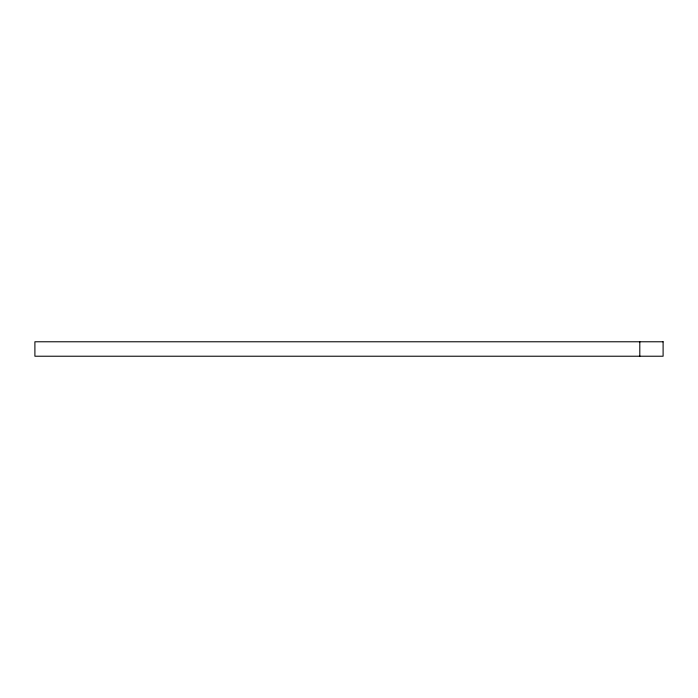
<?xml version="1.0" encoding="UTF-8"?>
<svg xmlns="http://www.w3.org/2000/svg" width="698" height="698" viewBox="0 0 698 698"><rect width="100%" height="100%" fill="white"/><g stroke="black" fill="none" stroke-linecap="round" stroke-linejoin="round"><path stroke-width="1.05" d="M639.804 341.776L639.804 356.224M663.1 341.776L34.9 341.776L34.9 356.224L663.1 356.224L663.1 341.776"/></g></svg>
